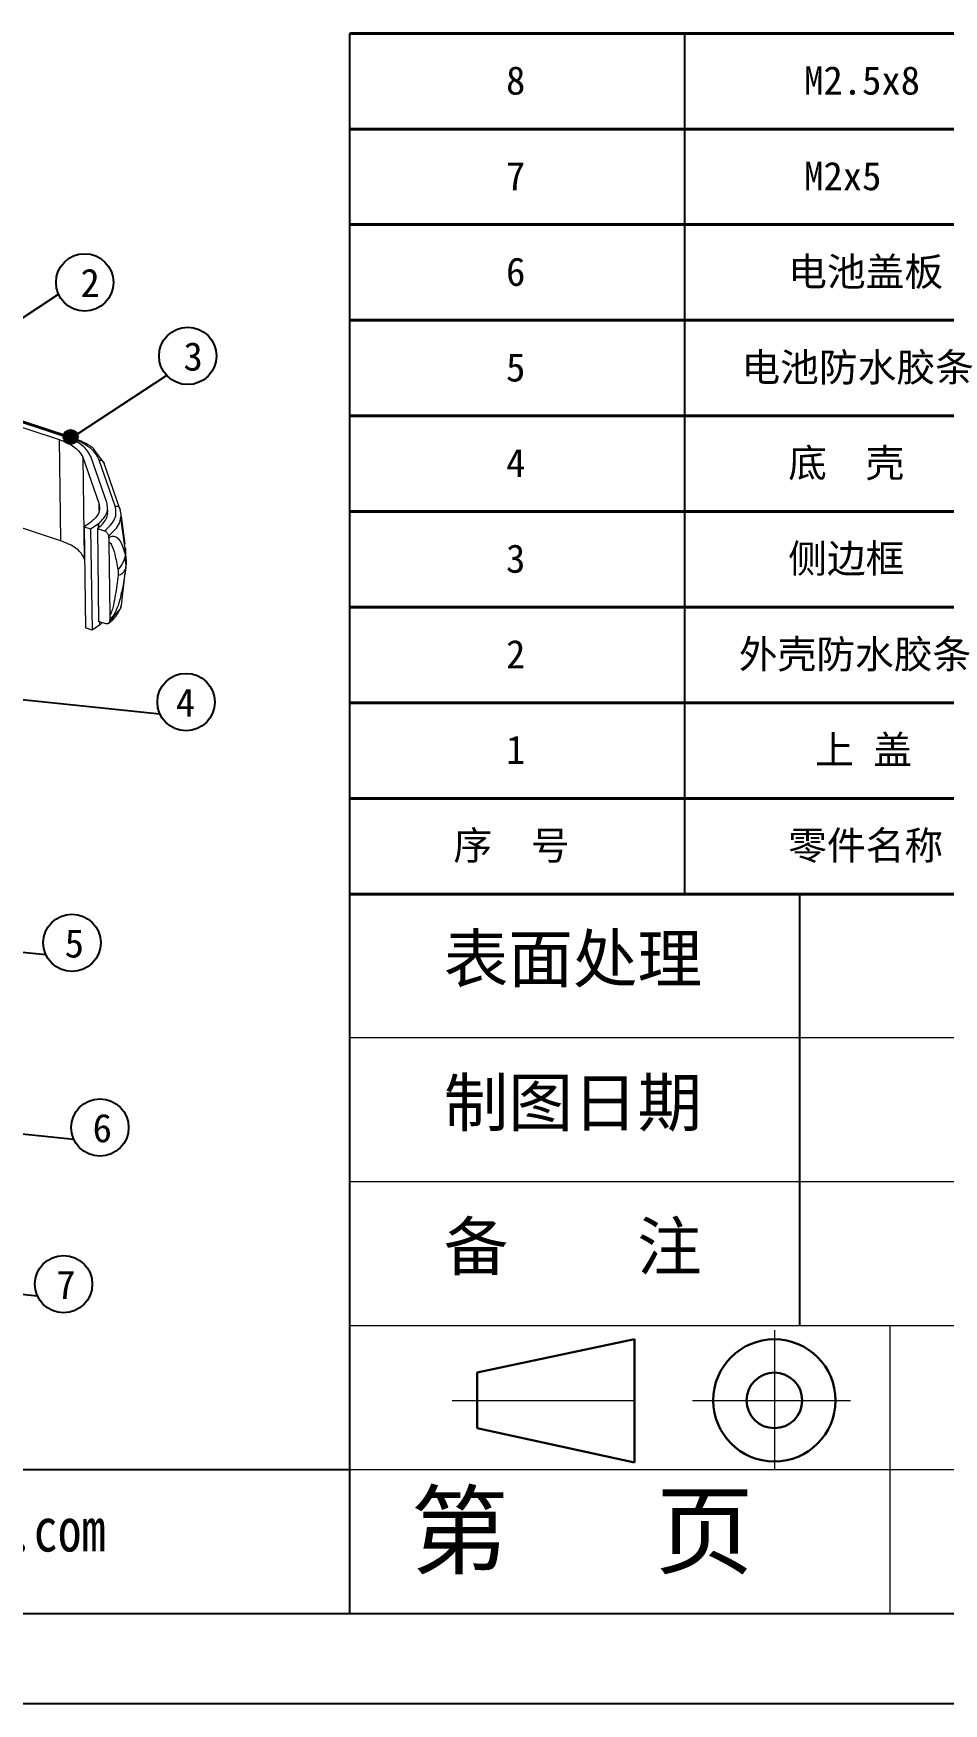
# Model space of a CAD drawing. Header units: inches. Extents: x 1153 to 4140, y 573 to 968.
# Drawn here: x 1330.5 to 1425.7, y 573 to 747.6 of the extents above; entities that cross this region are included whole.
import ezdxf

# ---------------------------------------------------------------- set-up
doc = ezdxf.new("R2010")
doc.units = ezdxf.units.IN
doc.linetypes.add('CENTER2', pattern=[28.575, 19.05, -3.175, 3.175, -3.175])
doc.layers.add('文字', color=81, linetype='Continuous')
for name, color, linetype, lineweight in [('粗实线', 7, 'Continuous', 30), ('细实线', 3, 'Continuous', 9), ('细点划线', 2, 'CENTER2', 9)]:
    doc.layers.add(name, color=color, linetype=linetype, lineweight=lineweight)
doc.styles.get("Standard").update_dxf_attribs({"font": 'txt', "bigfont": 'gbcbig.shx'})
doc.styles.add('宋体', font='', dxfattribs={"width": 0.8, "height": 3.5})
doc.styles.get('宋体').set_extended_font_data('SimSun')

msp = doc.modelspace()

# ---------------------------------------------------------------- hatches: boundary and pattern name
h = msp.add_hatch(color=256)
h.dxf.hatch_style = 1
h.set_gradient(color1=(0, 255, 255), color2=(20, 255, 255), one_color=1, tint=0.54)
h.paths.add_polyline_path([(1335.157, 705.406, 1), (1333.657, 705.406, 1)])

# ---------------------------------------------------------------- linework, layer by layer
for p, q in [((1363.602, 657.609), (1363.602, 747.609)), ((1398.602, 657.609), (1398.602, 747.609)), ((1363.602, 582.363), (1363.602, 657.609)), ((1410.632, 612.461), (1410.632, 657.609)), ((1363.602, 597.412), (1167.368, 597.412)), ((1167.368, 582.363), (1702.213, 582.363)), ((1152.911, 572.957), (1711.619, 572.957)), ((1152.911, 572.957), (1411.572, 572.957))]:
    msp.add_line(p, q)
at = {"color": 4}
for p, q in [((1314.434, 708.06), (1333.14, 720.348)), ((1335.094, 705.706), (1344.448, 711.85)), ((1326.02, 678.299), (1343.737, 676.466)), ((1314.092, 653.124), (1331.809, 651.291)), ((1317.014, 633.808), (1334.731, 631.975)), ((1313.213, 617.432), (1330.93, 615.598))]:
    msp.add_line(p, q, dxfattribs=at)
at = {"color": 7, "linetype": 'Continuous', "lineweight": 15}
for p, q in [((1334.407, 705.406), (1320.981, 709.821)), ((1333.702, 705.463), (1321.05, 709.624)), ((1321.244, 709.067), (1333.207, 705.133)), ((1333.207, 705.133), (1333.348, 694.558)), ((1337.875, 702.732), (1337.024, 703.897)), ((1335.669, 703.285), (1337.346, 698.477)), ((1335.669, 703.285), (1335.81, 692.71)), ((1338.183, 698.55), (1336.505, 703.359)), ((1339.08, 698.188), (1337.403, 702.996)), ((1339.562, 697.901), (1337.875, 702.737)), ((1333.348, 694.558), (1319.507, 699.109)), ((1338.281, 697.547), (1338.274, 698.098)), ((1340.174, 693.2), (1339.663, 696.944)), ((1339.678, 697.091), (1340.076, 694.189)), ((1336.283, 696.318), (1335.831, 696.016)), ((1335.831, 696.016), (1336.502, 695.795)), ((1335.831, 696.016), (1335.972, 685.441)), ((1336.502, 695.795), (1337.277, 696.314)), ((1336.502, 695.795), (1336.644, 685.22)), ((1337.283, 695.873), (1337.208, 695.823)), ((1337.208, 695.823), (1337.337, 686.129)), ((1337.208, 695.823), (1337.95, 695.578)), ((1337.277, 696.314), (1337.317, 696.346)), ((1337.277, 696.314), (1337.283, 695.873)), ((1337.283, 695.873), (1337.323, 695.906)), ((1337.317, 696.346), (1337.323, 695.906)), ((1338.36, 695.053), (1338.38, 694.868)), ((1338.412, 694.364), (1338.513, 686.806)), ((1340.202, 691.776), (1340.172, 693.804)), ((1335.878, 692.516), (1335.81, 692.71)), ((1339.736, 687.786), (1340.112, 691.202)), ((1340.16, 691.533), (1340.099, 691.204)), ((1339.695, 688.931), (1339.719, 689.149)), ((1339.631, 687.579), (1339.734, 687.793)), ((1336.644, 685.22), (1335.972, 685.441)), ((1337.418, 685.739), (1336.644, 685.22)), ((1338.08, 685.885), (1337.337, 686.129)), ((1337.414, 686.104), (1337.418, 685.739)), ((1337.459, 685.771), (1337.418, 685.739)), ((1337.695, 686.011), (1337.459, 685.771)), ((1338.495, 686.318), (1338.479, 686.145))]:
    msp.add_line(p, q, dxfattribs=at)
at = {"color": 8, "linetype": 'Continuous', "lineweight": 15}
for p, q in [((1334.235, 705.375), (1321.015, 709.722)), ((1337.346, 698.477), (1337.356, 697.754)), ((1340.096, 692.66), (1340.128, 692.104)), ((1340.14, 693.063), (1340.131, 693.221)), ((1340.144, 691.816), (1340.16, 691.533)), ((1339.572, 687.424), (1338.479, 686.145)), ((1337.459, 685.771), (1337.454, 686.091))]:
    msp.add_line(p, q, dxfattribs=at)
at = {"color": 4}
for centre, radius in [((1335.88, 721.569), 3), ((1346.651, 713.886), 3), ((1334.407, 705.406), 0.75), ((1346.477, 677.687), 3), ((1334.549, 652.512), 3), ((1337.471, 633.196), 3), ((1333.67, 616.82), 3)]:
    msp.add_circle(centre, radius, dxfattribs=at)
at = {"color": 7, "linetype": 'Continuous', "lineweight": 15}
for centre, radius, start, end in [((1337.297, 693.528), 2.881, 315.85402, 350.69313), ((1339.149, 692.074), 1.147, 281.2253, 331.89833)]:
    msp.add_arc(centre, radius, start, end, dxfattribs=at)
for points, knots in [([(1333.207, 705.133), (1333.52, 705.016), (1334.363, 704.7), (1335.268, 704.06), (1335.549, 703.516), (1335.669, 703.285)], [0, 0, 0, 0, 0.2536129, 0.68239798, 1, 1, 1, 1]), ([(1336.505, 703.359), (1336.402, 703.57), (1336.126, 704.14), (1335.179, 704.894), (1334.14, 705.294), (1333.702, 705.463)], [0, 0, 0, 0, 0.2541838, 0.6851559, 1, 1, 1, 1]), ([(1334.235, 705.375), (1334.271, 705.395), (1334.329, 705.428), (1334.376, 705.409), (1334.394, 705.402)], [0, 0, 0, 0, 0.6241537, 1, 1, 1, 1]), ([(1337.403, 702.996), (1337.291, 703.233), (1337.068, 703.706), (1336.364, 704.351), (1335.439, 704.929), (1334.637, 705.226), (1334.235, 705.375)], [0, 0, 0, 0, 0.25092668, 0.50002648, 0.7491131, 1, 1, 1, 1]), ([(1337.024, 703.897), (1336.978, 703.965), (1336.743, 704.312), (1335.838, 704.841), (1334.894, 705.213), (1334.396, 705.41)], [0, 0, 0, 0, 0.1039963, 0.5269499, 1, 1, 1, 1]), ([(1337.403, 702.996), (1337.463, 702.996), (1337.584, 702.995), (1337.74, 702.92), (1337.858, 702.801), (1337.885, 702.698), (1337.899, 702.646)], [0, 0, 0, 0, 0.24999908, 0.49999987, 0.75000037, 1, 1, 1, 1]), ([(1337.346, 698.477), (1337.387, 698.288), (1337.498, 697.778), (1337.167, 697.013), (1336.546, 696.526), (1336.283, 696.318)], [0, 0, 0, 0, 0.2536137, 0.6823469, 1, 1, 1, 1]), ([(1337.317, 696.346), (1337.504, 696.519), (1338.05, 697.025), (1338.356, 697.796), (1338.227, 698.357), (1338.183, 698.55)], [0, 0, 0, 0, 0.25354461, 0.74329779, 1, 1, 1, 1]), ([(1337.323, 695.906), (1337.507, 696.078), (1338.047, 696.584), (1338.339, 697.184), (1338.272, 697.577), (1338.268, 697.602)], [0, 0, 0, 0, 0.3270161, 0.95868867, 1, 1, 1, 1]), ([(1337.95, 695.578), (1338.392, 695.991), (1339.276, 696.816), (1339.146, 697.73), (1339.08, 698.188)], [0, 0, 0, 0, 0.49899506, 1, 1, 1, 1]), ([(1339.08, 698.188), (1339.141, 698.188), (1339.261, 698.187), (1339.418, 698.112), (1339.535, 697.994), (1339.562, 697.891), (1339.576, 697.839)], [0, 0, 0, 0, 0.2500011, 0.5000007, 0.7499998, 1, 1, 1, 1]), ([(1339.638, 696.923), (1339.656, 696.987), (1339.743, 697.292), (1339.65, 697.597), (1339.576, 697.839)], [0, 0, 0, 0, 0.2086074, 1, 1, 1, 1]), ([(1337.95, 695.578), (1337.996, 695.559), (1338.088, 695.519), (1338.211, 695.402), (1338.305, 695.26), (1338.348, 695.137), (1338.358, 695.07), (1338.36, 695.053)], [0, 0, 0, 0, 0.23104778, 0.4620994, 0.69299136, 0.92358562, 1, 1, 1, 1]), ([(1335.81, 692.71), (1335.72, 692.895), (1335.479, 693.393), (1334.65, 694.056), (1333.737, 694.408), (1333.348, 694.558)], [0, 0, 0, 0, 0.2536136, 0.6823472, 1, 1, 1, 1]), ([(1338.38, 694.868), (1338.504, 694.93), (1338.763, 695.062), (1339.185, 694.998), (1339.726, 694.455), (1339.975, 693.618), (1340.14, 693.063)], [0, 0, 0, 0, 0.1189097, 0.2483087, 0.5017742, 1, 1, 1, 1]), ([(1338.38, 694.868), (1338.385, 694.825), (1338.394, 694.74), (1338.406, 694.572), (1338.409, 694.447), (1338.412, 694.364)], [0, 0, 0, 0, 0.2495351, 0.4990696, 1, 1, 1, 1]), ([(1338.412, 694.364), (1338.433, 694.363), (1338.526, 694.358), (1338.788, 694.016), (1339.069, 693.033), (1339.257, 692.072), (1339.364, 691.522)], [0, 0, 0, 0, 0.0292163, 0.1255539, 0.499764, 1, 1, 1, 1]), ([(1340.14, 693.063), (1340.171, 692.826), (1340.233, 692.35), (1340.185, 691.806), (1340.16, 691.533)], [0, 0, 0, 0, 0.4986437, 1, 1, 1, 1]), ([(1339.372, 690.949), (1339.284, 690.257), (1339.154, 689.226), (1338.915, 687.988), (1338.77, 687.367), (1338.643, 687.009), (1338.556, 686.874), (1338.513, 686.806)], [0, 0, 0, 0, 0.4991715, 0.7435293, 0.8786822, 0.9395606, 1, 1, 1, 1]), ([(1339.364, 691.522), (1339.376, 691.434), (1339.4, 691.258), (1339.381, 691.052), (1339.372, 690.949)], [0, 0, 0, 0, 0.5000339, 1, 1, 1, 1]), ([(1338.339, 685.899), (1338.689, 686.188), (1339.245, 686.647), (1339.455, 687.179), (1339.532, 687.375)], [0, 0, 0, 0, 0.6308612, 1, 1, 1, 1]), ([(1338.513, 686.806), (1338.513, 686.724), (1338.513, 686.6), (1338.505, 686.438), (1338.498, 686.358), (1338.495, 686.318)], [0, 0, 0, 0, 0.4992414, 0.7495238, 1, 1, 1, 1]), ([(1339.64, 687.786), (1339.666, 687.683), (1339.698, 687.558), (1339.592, 687.445), (1339.572, 687.424)], [0, 0, 0, 0, 0.8164776, 1, 1, 1, 1]), ([(1338.479, 686.145), (1338.47, 686.099), (1338.453, 686.008), (1338.372, 685.912), (1338.26, 685.862), (1338.156, 685.863), (1338.095, 685.88), (1338.08, 685.885)], [0, 0, 0, 0, 0.2303245, 0.4606433, 0.6911202, 0.921893, 1, 1, 1, 1])]:
    msp.add_open_spline(points, degree=3, knots=knots, dxfattribs=at)
at = {"color": 8, "linetype": 'Continuous', "lineweight": 15}
for points, knots in [([(1338.36, 695.053), (1338.84, 695.489), (1339.499, 696.087), (1339.608, 696.745), (1339.638, 696.923)], [0, 0, 0, 0, 0.7298386, 1, 1, 1, 1]), ([(1340.099, 691.204), (1339.97, 690.346), (1339.767, 688.999), (1339.283, 687.493), (1338.874, 686.702), (1338.617, 686.442), (1338.495, 686.318)], [0, 0, 0, 0, 0.4690829, 0.7368076, 0.873997, 1, 1, 1, 1])]:
    msp.add_open_spline(points, degree=3, knots=knots, dxfattribs=at)
at = {"layer": '粗实线', "color": 7, "lineweight": 40}
for p, q in [((1702.213, 747.609), (1363.602, 747.609)), ((1702.213, 737.609), (1363.602, 737.609)), ((1702.213, 727.609), (1363.602, 727.609)), ((1702.213, 717.609), (1363.602, 717.609)), ((1702.213, 707.609), (1363.602, 707.609)), ((1702.213, 697.609), (1363.602, 697.609)), ((1702.213, 687.609), (1363.602, 687.609)), ((1702.213, 677.609), (1363.602, 677.609)), ((1702.213, 667.609), (1363.602, 667.609)), ((1702.213, 657.609), (1363.602, 657.609))]:
    msp.add_line(p, q, dxfattribs=at)
at = {"layer": '粗实线', "color": 7}
for p, q in [((1393.345, 611.053), (1376.902, 607.568)), ((1393.345, 611.053), (1393.345, 598.166)), ((1376.902, 607.568), (1376.902, 601.753)), ((1376.902, 601.753), (1393.345, 598.166))]:
    msp.add_line(p, q, dxfattribs=at)
for radius in [6.393, 2.908]:
    msp.add_circle((1407.98, 604.66), radius, dxfattribs=at)
at = {"layer": '细实线', "color": 7}
for p, q in [((1476.473, 642.56), (1363.602, 642.56)), ((1476.473, 627.511), (1363.602, 627.511)), ((1702.213, 612.461), (1363.602, 612.461)), ((1420.037, 612.461), (1420.037, 582.363)), ((1476.473, 597.412), (1363.602, 597.412))]:
    msp.add_line(p, q, dxfattribs=at)
at = {"layer": '细点划线', "color": 7}
for p, q in [((1407.98, 612.02), (1407.98, 597.412)), ((1374.28, 604.66), (1394.605, 604.66)), ((1399.43, 604.66), (1415.954, 604.66))]:
    msp.add_line(p, q, dxfattribs=at)

# ---------------------------------------------------------------- texts
at = {"attachment_point": 1}
for s, insert, char_height, width in [('{\\fSimHei|b0|i0|c134|p49;8}', (1379.926, 744.18), 2.96954, 1687.73996), ('{\\fSimHei|b0|i0|c134|p49;M2.5x8}', (1411.089, 744.18), 2.96954, 1687.73996), ('{\\fSimHei|b0|i0|c134|p49;7}', (1379.926, 734.18), 2.96954, 1687.73996), ('{\\fSimHei|b0|i0|c134|p49;M2x5}', (1411.089, 734.18), 2.96954, 1687.73996), ('{\\fSimHei|b0|i0|c134|p49;6}', (1379.926, 724.18), 2.96954, 1687.73996), ('{\\fSimHei|b0|i0|c134|p49;电池盖板}', (1409.423, 724.18), 2.96954, 1687.73996), ('{\\fSimHei|b0|i0|c134|p49;2}', (1335.437, 723.002), 2.96954, 1687.73996), ('{\\fSimHei|b0|i0|c134|p49;3}', (1346.208, 715.318), 2.96954, 1687.73996), ('{\\fSimHei|b0|i0|c134|p49;电池防水胶条}', (1404.534, 714.18), 2.96954, 1687.73996), ('{\\fSimHei|b0|i0|c134|p49;5}', (1379.926, 714.18), 2.96954, 1687.73996), ('{\\fSimHei|b0|i0|c134|p49;4}', (1379.926, 704.18), 2.96954, 1687.73996), ('{\\fSimHei|b0|i0|c134|p49;底  壳}', (1409.423, 704.18), 2.96954, 1687.73996), ('{\\fSimHei|b0|i0|c134|p49;3}', (1379.926, 694.18), 2.96954, 1687.73996), ('{\\fSimHei|b0|i0|c134|p49;侧边框}', (1409.423, 694.18), 2.96954, 1687.73996), ('{\\fSimHei|b0|i0|c134|p49;2}', (1379.926, 684.18), 2.96954, 1687.73996), ('{\\fSimHei|b0|i0|c134|p49;外壳防水胶条}', (1404.26, 684.18), 2.96954, 1687.73996), ('{\\fSimHei|b0|i0|c134|p49;4}', (1345.406, 679.12), 2.96954, 1687.73996), ('{\\fSimHei|b0|i0|c134|p49;上 盖}', (1412.244, 674.18), 2.96954, 1687.73996), ('{\\fSimHei|b0|i0|c134|p49;1}', (1379.926, 674.18), 2.96954, 1687.73996), ('{\\fSimHei|b0|i0|c134|p49;序  号}', (1374.423, 664.18), 2.96954, 1687.73996), ('{\\fSimHei|b0|i0|c134|p49;零件名称}', (1409.423, 664.18), 2.96954, 1687.73996), ('{\\fSimHei|b0|i0|c134|p49;5}', (1333.784, 653.945), 2.96954, 1687.73996), ('{\\fSimHei|b0|i0|c134|p49;表面处理}', (1373.417, 653.338), 4.94924, 2812.89994), ('{\\fSimHei|b0|i0|c134|p49;制图日期}', (1373.417, 638.289), 4.94924, 2812.89994), ('{\\fSimHei|b0|i0|c134|p49;6}', (1336.705, 634.629), 2.96954, 1687.73996), ('{\\fSimHei|b0|i0|c134|p49;备    注}', (1373.417, 623.24), 4.94924, 2812.89994), ('{\\fSimHei|b0|i0|c134|p49;7}', (1332.904, 618.252), 2.96954, 1687.73996)]:
    msp.add_mtext(s, dxfattribs=dict(at, insert=insert, char_height=char_height, width=width))
at = {"layer": '文字', "color": 0, "insert": (1278, 593.463), "char_height": 4.59842, "width": 80.78975, "attachment_point": 1, "style": '宋体'}
msp.add_mtext('www.szomk.en.alibaba.com', dxfattribs=at)
at = {"layer": '细实线', "color": 7, "insert": (1369.934, 594.825), "char_height": 7.52468, "width": 56.4351, "attachment_point": 1}
msp.add_mtext('{\\fSimSun|b0|i0|c134|p54;第   页}', dxfattribs=at)

doc.saveas('drawing.dxf')
